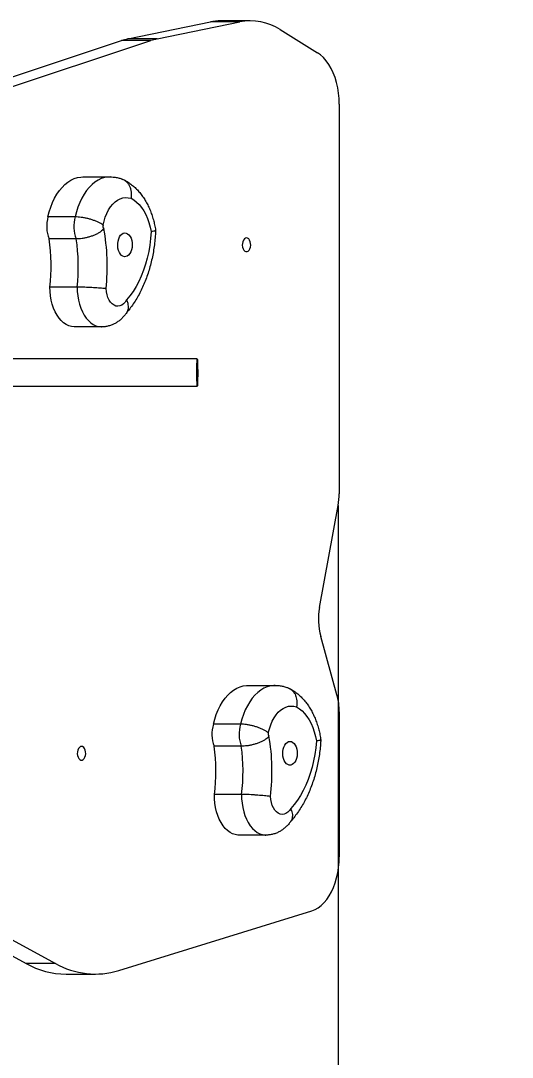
# Model space of a CAD drawing. Header units: millimetres. Extents: x -5943 to 5491, y -4078 to 3213.
# Drawn here: x 3759 to 4117, y -376 to 377 of the extents above; entities that cross this region are included whole.
import ezdxf

# ---------------------------------------------------------------- set-up
doc = ezdxf.new("R2010")
doc.units = ezdxf.units.MM
for name, color, linetype in [('DIKOM_ОБЪЕКТ', 7, 'Continuous'), ('DIKOM_РАЗМЕР_ЗОНА', 7, 'Continuous'), ('DIKOM_РАЗМЕР_ОБЪЕКТА', 7, 'Continuous')]:
    doc.layers.add(name, color=color, linetype=linetype)
doc.styles.add('style1', font='arial.ttf', dxfattribs={"width": 0.8})
doc.dimstyles.new('1-50', dxfattribs={"dimtxt": 300, "dimasz": 200, "dimexe": 100, "dimexo": 0, "dimgap": 100, "dimtad": 1, "dimtxsty": 'style1', "dimcen": 200, "dimclrd": 7, "dimclre": 7, "dimclrt": 7, "dimadec": 1, "dimazin": 2, "dimtfac": 1, "dimtmove": 0, "dimatfit": 2, "dimfxl": 0, "dimlwd": 25, "dimlwe": 18, "dimarcsym": 0})

# ---------------------------------------------------------------- blocks, each defined once
blk = doc.blocks.new('*D9')
at = {"layer": 'Defpoints', "color": 0, "transparency": 16777216}
for p in [(3989.88, 24.89), (-2725.45, -245.4), (-2725.45, -2177.85)]:
    blk.add_point(p, dxfattribs=at)
at = {"layer": 'DIKOM_РАЗМЕР_ОБЪЕКТА', "color": 7, "lineweight": 18, "transparency": 16777216}
for p, q in [((3989.88, 24.89), (3989.88, -2277.85)), ((-2725.45, -245.4), (-2725.45, -2277.85))]:
    blk.add_line(p, q, dxfattribs=at)
at = {"layer": 'DIKOM_РАЗМЕР_ОБЪЕКТА', "color": 7, "lineweight": 25, "transparency": 16777216}
blk.add_line((3789.88, -2177.85), (-2525.45, -2177.85), dxfattribs=at)
at = {"layer": 'DIKOM_РАЗМЕР_ОБЪЕКТА', "color": 7, "transparency": 16777216}
for points in [[(-2525.45, -2144.52), (-2525.45, -2211.18), (-2725.45, -2177.85)], [(3789.88, -2144.52), (3789.88, -2211.18), (3989.88, -2177.85)]]:
    blk.add_solid(points, dxfattribs=at)
at = {"layer": 'DIKOM_РАЗМЕР_ОБЪЕКТА', "color": 7, "transparency": 16777216, "insert": (910.74, -1924.68), "char_height": 300, "attachment_point": 5, "style": 'style1'}
blk.add_mtext('6700', dxfattribs=at)
blk = doc.blocks.new('*D11')
at = {"layer": 'Defpoints', "color": 0, "transparency": 16777216}
for p in [(-4749.28, -9.9), (5490.66, -9.9), (-4749.28, -3977.5)]:
    blk.add_point(p, dxfattribs=at)
at = {"layer": 'DIKOM_РАЗМЕР_ЗОНА', "color": 7, "lineweight": 18, "transparency": 16777216}
for p, q in [((-4749.28, -9.9), (-4749.28, -4077.5)), ((5490.66, -9.9), (5490.66, -4077.5))]:
    blk.add_line(p, q, dxfattribs=at)
at = {"layer": 'DIKOM_РАЗМЕР_ЗОНА', "color": 7, "lineweight": 25, "transparency": 16777216}
blk.add_line((5290.66, -3977.5), (-4549.28, -3977.5), dxfattribs=at)
at = {"layer": 'DIKOM_РАЗМЕР_ЗОНА', "color": 7, "transparency": 16777216}
for points in [[(-4549.28, -3944.17), (-4549.28, -4010.83), (-4749.28, -3977.5)], [(5290.66, -3944.17), (5290.66, -4010.83), (5490.66, -3977.5)]]:
    blk.add_solid(points, dxfattribs=at)
at = {"layer": 'DIKOM_РАЗМЕР_ЗОНА', "color": 7, "transparency": 16777216, "insert": (142, -3724.33), "char_height": 300, "attachment_point": 5, "style": 'style1'}
blk.add_mtext('10200', dxfattribs=at)

msp = doc.modelspace()

# ---------------------------------------------------------------- linework, layer by layer
at = {"layer": 'DIKOM_ОБЪЕКТ', "color": 7, "linetype": 'Continuous', "lineweight": 15}
for p, q in [((3925.963, 377.249), (3904.634, 377.249)), ((3836.823, 363.98), (3896.893, 376.449)), ((3858.152, 363.98), (3918.222, 376.449)), ((3918.222, 376.449), (3896.893, 376.449)), ((3947.68, 370.766), (3974.817, 354.003)), ((3722.881, 326.458), (3832.342, 362.773)), ((3736.089, 323.764), (3853.672, 362.773)), ((3853.672, 362.773), (3832.342, 362.773)), ((3858.152, 363.98), (3836.823, 363.98)), ((3990.656, 316.596), (3990.656, 33.507)), ((3804.146, 263.744), (3823.895, 263.744)), ((3798.559, 234.675), (3778.81, 234.675)), ((3799.309, 218.654), (3779.559, 218.654)), ((3799.955, 183.631), (3780.205, 183.631)), ((3817.74, 154.72), (3797.99, 154.72)), ((3976.271, -49.169), (3989.882, 24.893)), ((3989.002, -112.657), (3977.151, -70.216)), ((3924.232, -105.821), (3943.982, -105.821)), ((3990.656, -125.091), (3990.656, -230.332)), ((3918.847, -134.008), (3899.097, -134.008)), ((3919.385, -150.052), (3899.636, -150.052)), ((3919.571, -185.09), (3899.822, -185.09)), ((3937.353, -214.622), (3917.604, -214.622)), ((3684.731, -253.842), (3784.16, -307.953)), ((3672.04, -258.543), (3762.831, -307.953)), ((3830.413, -313.037), (3970.702, -269.631)), ((3784.16, -307.953), (3762.831, -307.953)), ((3791.941, -315.665), (3813.271, -315.665))]:
    msp.add_line(p, q, dxfattribs=at)
at = {"layer": 'DIKOM_ОБЪЕКТ', "color": 7, "linetype": 'Continuous', "lineweight": 15, "flags": 128}
for points in [[(3990.656, 316.596), (3990.532, 320.619), (3990.16, 324.6), (3989.545, 328.501), (3988.692, 332.281), (3987.611, 335.901), (3986.312, 339.326), (3984.808, 342.521), (3983.115, 345.453), (3981.249, 348.092), (3979.231, 350.412), (3977.079, 352.389), (3974.817, 354.003)], [(3778.81, 234.675), (3779.729, 238.325), (3780.845, 241.825), (3782.149, 245.147), (3783.63, 248.265), (3785.278, 251.154), (3787.077, 253.79), (3789.015, 256.152), (3791.074, 258.22), (3793.239, 259.979), (3795.492, 261.414), (3797.816, 262.513), (3800.19, 263.267), (3802.596, 263.671), (3804.146, 263.744)], [(3823.919, 263.744), (3822.345, 263.671), (3819.939, 263.267), (3817.565, 262.513), (3815.242, 261.414), (3812.989, 259.979), (3810.824, 258.22), (3808.764, 256.152), (3806.827, 253.79), (3805.027, 251.154), (3803.38, 248.265), (3801.898, 245.147), (3800.594, 241.825), (3799.478, 238.325), (3798.559, 234.675)], [(3818.864, 228.642), (3819.574, 231.665), (3820.486, 234.54), (3821.589, 237.231), (3822.87, 239.703), (3824.313, 241.927), (3825.899, 243.873), (3827.608, 245.518), (3829.42, 246.84), (3831.311, 247.825), (3833.257, 248.458), (3835.235, 248.732), (3837.219, 248.644), (3839.184, 248.194)], [(3839.184, 248.194), (3841.236, 247.005), (3843.205, 245.487), (3845.071, 243.656), (3846.815, 241.531), (3848.421, 239.133), (3849.872, 236.485), (3851.154, 233.614), (3852.254, 230.549), (3853.161, 227.32), (3853.866, 223.959)], [(3833.345, 206.065), (3832.351, 206.711), (3831.457, 207.67), (3830.699, 208.902), (3830.109, 210.359), (3829.711, 211.979), (3829.521, 213.697), (3829.547, 215.442), (3829.788, 217.143), (3830.234, 218.73), (3830.866, 220.138), (3831.659, 221.309), (3832.581, 222.196), (3833.593, 222.763), (3834.655, 222.985), (3835.722, 222.855), (3836.751, 222.376), (3837.701, 221.57), (3838.531, 220.468), (3839.208, 219.117), (3839.705, 217.571), (3840, 215.893), (3840.083, 214.153), (3839.949, 212.421), (3839.604, 210.769), (3839.062, 209.263), (3838.345, 207.967), (3837.483, 206.932), (3836.511, 206.202), (3835.469, 205.805), (3834.399, 205.759), (3833.345, 206.065)], [(3853.866, 223.959), (3853.474, 219.044), (3852.863, 214.188), (3852.036, 209.418), (3850.998, 204.76), (3849.752, 200.238), (3848.308, 195.877), (3846.671, 191.7), (3844.852, 187.73), (3842.859, 183.987), (3840.704, 180.493), (3838.397, 177.265), (3835.952, 174.32)], [(3923.211, 219.362), (3922.384, 219.176), (3921.618, 218.634), (3920.97, 217.774), (3920.489, 216.662), (3920.209, 215.379), (3920.152, 214.02), (3920.322, 212.687), (3920.706, 211.478), (3921.276, 210.483), (3921.99, 209.776), (3922.793, 209.408), (3923.628, 209.408), (3924.432, 209.776), (3925.145, 210.483), (3925.715, 211.478), (3926.099, 212.687), (3926.269, 214.02), (3926.212, 215.379), (3925.933, 216.662), (3925.451, 217.774), (3924.804, 218.634), (3924.038, 219.176), (3923.211, 219.362)], [(3797.99, 154.72), (3797.775, 154.722), (3795.804, 154.94), (3793.861, 155.513), (3791.968, 156.433), (3790.15, 157.69), (3788.429, 159.269), (3786.825, 161.148), (3785.359, 163.307), (3784.049, 165.716), (3782.91, 168.348), (3781.958, 171.17), (3781.203, 174.146), (3780.656, 177.241), (3780.322, 180.415), (3780.205, 183.631)], [(3799.955, 183.631), (3800.071, 180.415), (3800.405, 177.241), (3800.953, 174.146), (3801.707, 171.17), (3802.66, 168.348), (3803.798, 165.716), (3805.108, 163.307), (3806.574, 161.148), (3808.178, 159.269), (3809.9, 157.69), (3811.718, 156.433), (3813.61, 155.513), (3815.553, 154.94), (3817.524, 154.722), (3817.737, 154.72)], [(3835.952, 174.32), (3834.914, 172.738), (3833.73, 171.456), (3832.433, 170.51), (3831.058, 169.926), (3829.642, 169.72), (3828.225, 169.898), (3826.846, 170.454), (3825.541, 171.374), (3824.348, 172.631), (3823.298, 174.193), (3822.42, 176.016), (3821.738, 178.05), (3821.272, 180.239), (3821.033, 182.524)], [(3887.398, 111.614), (3887.344, 111.793), (3887.293, 112.323), (3887.245, 113.185), (3887.202, 114.349), (3887.167, 115.771), (3887.14, 117.401), (3887.122, 119.18), (3887.115, 121.043), (3887.117, 122.923), (3887.13, 124.752), (3887.153, 126.464), (3887.184, 127.997), (3887.223, 129.296), (3887.268, 130.314), (3887.318, 131.013), (3887.371, 131.37), (3887.425, 131.37), (3887.478, 131.013), (3887.528, 130.314), (3887.573, 129.296), (3887.612, 127.997), (3887.643, 126.464), (3887.666, 124.752), (3887.678, 122.923), (3887.681, 121.043), (3887.673, 119.18), (3887.656, 117.401), (3887.629, 115.771), (3887.594, 114.349), (3887.551, 113.185), (3887.503, 112.323), (3887.452, 111.793), (3887.398, 111.614)], [(3899.097, -134.008), (3900.064, -130.392), (3901.225, -126.932), (3902.573, -123.655), (3904.095, -120.59), (3905.78, -117.759), (3907.614, -115.187), (3909.582, -112.893), (3911.668, -110.897), (3913.856, -109.214), (3916.127, -107.859), (3918.464, -106.841), (3920.848, -106.17), (3923.258, -105.85), (3924.232, -105.821)], [(3943.976, -105.821), (3943.008, -105.85), (3940.597, -106.17), (3938.213, -106.841), (3935.877, -107.859), (3933.605, -109.214), (3931.417, -110.897), (3929.331, -112.893), (3927.363, -115.187), (3925.529, -117.759), (3923.844, -120.59), (3922.322, -123.655), (3920.975, -126.932), (3919.813, -130.392), (3918.847, -134.008)], [(3939.07, -140.335), (3939.819, -137.338), (3940.769, -134.495), (3941.908, -131.844), (3943.221, -129.417), (3944.692, -127.244), (3946.303, -125.354), (3948.034, -123.769), (3949.862, -122.51), (3951.766, -121.592), (3953.72, -121.027), (3955.701, -120.822), (3957.683, -120.98), (3959.642, -121.498)], [(3959.642, -121.498), (3961.678, -122.759), (3963.626, -124.345), (3965.468, -126.24), (3967.184, -128.426), (3968.758, -130.88), (3970.174, -133.578), (3971.418, -136.493), (3972.478, -139.596), (3973.342, -142.856), (3974.002, -146.24)], [(3803.196, -150.169), (3802.369, -150.355), (3801.603, -150.897), (3800.955, -151.756), (3800.474, -152.869), (3800.194, -154.152), (3800.137, -155.51), (3800.307, -156.844), (3800.691, -158.053), (3801.261, -159.048), (3801.974, -159.755), (3802.778, -160.123), (3803.613, -160.123), (3804.417, -159.755), (3805.131, -159.048), (3805.7, -158.053), (3806.084, -156.844), (3806.254, -155.51), (3806.197, -154.152), (3805.918, -152.869), (3805.436, -151.756), (3804.789, -150.897), (3804.023, -150.355), (3803.196, -150.169)], [(3953.252, -163.413), (3952.266, -162.733), (3951.385, -161.743), (3950.643, -160.484), (3950.073, -159.007), (3949.696, -157.374), (3949.529, -155.65), (3949.577, -153.906), (3949.84, -152.214), (3950.307, -150.643), (3950.958, -149.257), (3951.766, -148.114), (3952.699, -147.259), (3953.719, -146.728), (3954.783, -146.543), (3955.848, -146.71), (3956.871, -147.225), (3957.81, -148.064), (3958.625, -149.194), (3959.284, -150.569), (3959.761, -152.132), (3960.034, -153.82), (3960.094, -155.563), (3959.937, -157.289), (3959.57, -158.929), (3959.009, -160.415), (3958.275, -161.686), (3957.4, -162.691), (3956.419, -163.387), (3955.371, -163.747), (3954.301, -163.756), (3953.252, -163.413)], [(3974.002, -146.24), (3973.546, -151.141), (3972.872, -155.974), (3971.983, -160.714), (3970.883, -165.334), (3969.578, -169.812), (3968.077, -174.121), (3966.386, -178.24), (3964.515, -182.146), (3962.473, -185.818), (3960.272, -189.237), (3957.924, -192.384), (3955.441, -195.242)], [(3917.604, -214.622), (3917.007, -214.606), (3915.04, -214.319), (3913.105, -213.678), (3911.225, -212.692), (3909.424, -211.372), (3907.723, -209.734), (3906.145, -207.798), (3904.708, -205.589), (3903.429, -203.134), (3902.326, -200.463), (3901.411, -197.609), (3900.695, -194.607), (3900.188, -191.494), (3899.896, -188.309), (3899.822, -185.09)], [(3919.571, -185.09), (3919.645, -188.309), (3919.938, -191.494), (3920.445, -194.607), (3921.16, -197.609), (3922.075, -200.463), (3923.179, -203.134), (3924.457, -205.589), (3925.894, -207.798), (3927.473, -209.734), (3929.173, -211.372), (3930.974, -212.692), (3932.854, -213.678), (3934.79, -214.319), (3936.757, -214.606), (3937.346, -214.622)], [(3955.441, -195.242), (3954.382, -196.788), (3953.182, -198.028), (3951.872, -198.928), (3950.49, -199.464), (3949.072, -199.62), (3947.658, -199.393), (3946.286, -198.789), (3944.994, -197.824), (3943.817, -196.525), (3942.788, -194.927), (3941.934, -193.074), (3941.279, -191.017), (3940.842, -188.812), (3940.633, -186.519)], [(3970.702, -269.631), (3973.056, -268.704), (3975.344, -267.402), (3977.541, -265.739), (3979.627, -263.731), (3981.581, -261.396), (3983.385, -258.759), (3985.02, -255.844), (3986.471, -252.681), (3987.723, -249.299), (3988.765, -245.733), (3989.586, -242.016), (3990.179, -238.185), (3990.537, -234.278), (3990.656, -230.332)]]:
    msp.add_lwpolyline(points, dxfattribs=at)
at = {"layer": 'DIKOM_ОБЪЕКТ', "color": 7, "linetype": 'Continuous', "lineweight": 15}
for centre, radius, start, end in [((3904.642, 339.321), 37.927, 90.01286, 101.790302), ((3925.947, 337.298), 39.906, 57.002048, 101.161684), ((3844.999, 324.695), 40.127, 101.756948, 108.38626), ((3866.328, 324.695), 40.127, 101.756948, 108.38626), ((3803.195, 227.788), 25.34, 164.227355, 201.128285), ((3822.945, 227.788), 25.34, 164.22808, 201.128411), ((3820.298, 227.78), 1.673, 148.975737, 236.356918), ((3671.033, 198.803), 150.881, 353.805949, 10.534205), ((3653.89, 198.817), 127.225, 353.144284, 8.969881), ((3673.64, 198.817), 127.225, 353.144284, 8.969881), ((3942.864, 33.463), 47.792, 349.670059, 0.052161), ((4023.081, -57.754), 47.591, 169.60751, 195.180786), ((3944.145, -124.952), 46.511, 359.828999, 15.328552), ((3923.457, -141.221), 25.406, 163.505989, 200.340991), ((3943.205, -141.221), 25.404, 163.504547, 200.341582), ((3940.515, -141.218), 1.693, 148.563555, 235.15285), ((3790.553, -168.26), 151.187, 353.063457, 9.769036), ((3773.615, -168.241), 127.326, 352.395782, 8.212811), ((3793.372, -168.241), 127.319, 352.395503, 8.21348), ((3792.298, -255.523), 60.143, 240.663006, 269.660406), ((3813.191, -256.773), 58.841, 240.436797, 287.018481)]:
    msp.add_arc(centre, radius, start, end, dxfattribs=at)
for points, knots in [([(3823.932, 263.72), (3824.709, 263.708), (3826.436, 263.683), (3829.083, 263.262), (3831.182, 262.737), (3832.326, 262.337), (3832.575, 262.25)], [0, 0, 0, 0, 0.2643786, 0.5873968, 0.9098926, 1, 1, 1, 1]), ([(3832.56, 262.205), (3832.828, 262.124), (3833.708, 261.86), (3835.046, 260.988), (3836.504, 259.645), (3837.705, 257.94), (3838.605, 255.981), (3839.192, 253.78), (3839.464, 251.208), (3839.349, 249.297), (3839.188, 248.22), (3839.184, 248.194)], [0, 0, 0, 0, 0.0557932, 0.1829576, 0.313806, 0.4409931, 0.5718639, 0.6991187, 0.8300589, 0.9959673, 1, 1, 1, 1]), ([(3833.381, 261.918), (3833.952, 261.644), (3835.453, 260.922), (3837.771, 259.496), (3840.318, 257.612), (3842.74, 255.448), (3845.033, 253.014), (3847.181, 250.317), (3849.168, 247.372), (3850.976, 244.199), (3852.591, 240.826), (3854, 237.28), (3855.199, 233.594), (3856.174, 229.793), (3856.768, 226.845), (3857.013, 225.166), (3857.066, 224.803)], [0, 0, 0, 0, 0.0442031, 0.1161424, 0.1890211, 0.2633942, 0.3393398, 0.4167939, 0.4955465, 0.5752866, 0.6556516, 0.736313, 0.8169622, 0.8974771, 0.97781, 1, 1, 1, 1]), ([(3818.864, 228.642), (3818.857, 228.649), (3818.252, 229.193), (3816.974, 230.013), (3814.801, 231.096), (3812.612, 231.982), (3810.261, 232.769), (3807.819, 233.442), (3805.354, 233.982), (3802.94, 234.378), (3800.627, 234.627), (3799.248, 234.659), (3798.559, 234.675)], [0, 0, 0, 0, 0.0016832, 0.1432388, 0.2503988, 0.3575624, 0.4646532, 0.571738, 0.6788012, 0.7858694, 0.8929336, 1, 1, 1, 1]), ([(3819.371, 226.387), (3819.368, 226.381), (3819.101, 225.884), (3818.423, 225.02), (3817.046, 223.856), (3815.287, 222.71), (3813.148, 221.651), (3810.84, 220.742), (3808.442, 219.99), (3806.016, 219.398), (3803.637, 218.972), (3801.354, 218.705), (3799.99, 218.671), (3799.309, 218.654)], [0, 0, 0, 0, 0.0010802, 0.0825381, 0.164432, 0.2697854, 0.3751538, 0.4795748, 0.5839886, 0.6879834, 0.7919741, 0.8959876, 1, 1, 1, 1]), ([(3857.068, 224.782), (3857.047, 224.281), (3856.956, 222.077), (3856.645, 218.185), (3856.054, 213.134), (3855.25, 208.143), (3854.24, 203.228), (3853.026, 198.405), (3851.608, 193.693), (3849.987, 189.107), (3848.167, 184.666), (3846.149, 180.387), (3843.936, 176.29), (3841.536, 172.389), (3838.944, 168.72), (3837.055, 166.329), (3836.029, 165.171), (3835.966, 165.1)], [0, 0, 0, 0, 0.0217797, 0.095908, 0.1701057, 0.2443962, 0.318808, 0.3933649, 0.4680892, 0.5429964, 0.6180914, 0.6933631, 0.7687833, 0.8442951, 0.9197711, 0.9950732, 1, 1, 1, 1]), ([(3857.023, 224.784), (3857.029, 224.753), (3857.049, 224.667), (3856.614, 224.499), (3855.665, 224.258), (3854.594, 224.072), (3853.874, 223.961), (3853.866, 223.959)], [0, 0, 0, 0, 0.1385891, 0.3885518, 0.6455797, 0.9959489, 1, 1, 1, 1]), ([(3821.033, 182.524), (3821.023, 182.524), (3820.323, 182.575), (3818.929, 182.681), (3816.605, 182.857), (3814.314, 183.022), (3811.859, 183.186), (3809.355, 183.334), (3806.821, 183.461), (3804.38, 183.556), (3802.032, 183.619), (3800.654, 183.627), (3799.955, 183.631)], [0, 0, 0, 0, 0.0020424, 0.1451466, 0.2509359, 0.3597575, 0.4650843, 0.5734324, 0.6785561, 0.7867061, 0.8918288, 1, 1, 1, 1]), ([(3836.446, 165.824), (3836.616, 166.091), (3837.065, 166.796), (3837.382, 168.179), (3837.422, 169.904), (3837.03, 171.946), (3836.414, 173.456), (3835.959, 174.308), (3835.952, 174.32)], [0, 0, 0, 0, 0.1242198, 0.3278079, 0.5261937, 0.7302886, 0.9959624, 1, 1, 1, 1]), ([(3836.483, 165.802), (3836.454, 165.754), (3835.968, 164.918), (3834.871, 163.43), (3833.147, 161.426), (3831.254, 159.675), (3829.229, 158.171), (3827.086, 156.928), (3824.77, 155.915), (3822.302, 155.188), (3819.916, 154.771), (3818.39, 154.756), (3817.734, 154.749)], [0, 0, 0, 0, 0.0073368, 0.1262431, 0.2423546, 0.3556709, 0.4664994, 0.575284, 0.6825127, 0.7993189, 0.9137724, 1, 1, 1, 1]), ([(3887.398, 131.414), (3879.95, 131.418), (3865.432, 131.426), (3844.242, 131.437), (3824.221, 131.448), (3805.376, 131.459), (3787.712, 131.468), (3771.23, 131.477), (3756.907, 131.485), (3744.584, 131.492), (3734.104, 131.498), (3724.34, 131.504), (3715.288, 131.509), (3706.942, 131.514), (3699.15, 131.519), (3683.764, 131.528), (3660.503, 131.543), (3629.412, 131.563), (3597.659, 131.585), (3565.543, 131.608), (3533.242, 131.633), (3501.494, 131.658), (3470.226, 131.684), (3439.91, 131.71), (3410.434, 131.736), (3381.695, 131.761), (3353.064, 131.787), (3324.611, 131.814), (3296.698, 131.841), (3277.341, 131.86), (3267.54, 131.87), (3185.39, 131.97)], [0, 0, 0, 0, 0.0326036, 0.0635449, 0.0928193, 0.1204247, 0.1463601, 0.1706261, 0.1932241, 0.2098112, 0.2253709, 0.2399049, 0.2534146, 0.2659015, 0.2773748, 0.2884868, 0.3353325, 0.3830652, 0.4316904, 0.4841249, 0.5365477, 0.5890102, 0.6415034, 0.6940342, 0.7438364, 0.7937571, 0.8438259, 0.8939671, 0.9441285, 0.9942552, 1, 1, 1, 1]), ([(3185.325, 112.17), (3271.05, 112.066), (3281.629, 112.055), (3301.578, 112.035), (3326.442, 112.011), (3354.532, 111.985), (3382.784, 111.96), (3411.139, 111.934), (3441.485, 111.908), (3473.956, 111.88), (3508.744, 111.851), (3539.27, 111.827), (3565.102, 111.808), (3585.754, 111.793), (3605.917, 111.778), (3621.642, 111.768), (3632.992, 111.76), (3640.129, 111.755), (3647.481, 111.751), (3655.373, 111.746), (3664.107, 111.74), (3673.538, 111.734), (3683.639, 111.728), (3694.385, 111.721), (3705.96, 111.714), (3718.371, 111.707), (3732.185, 111.699), (3747.481, 111.69), (3764.336, 111.681), (3782.258, 111.671), (3801.245, 111.66), (3821.296, 111.649), (3842.402, 111.638), (3864.554, 111.626), (3879.671, 111.618), (3887.398, 111.614)], [0, 0, 0, 0, 0.0249927, 0.0596133, 0.1091476, 0.1586597, 0.2080213, 0.2572692, 0.3064361, 0.364753, 0.4229987, 0.4812164, 0.5153677, 0.5484318, 0.5802767, 0.6109166, 0.6220485, 0.6330141, 0.6439475, 0.6559543, 0.6692808, 0.6839292, 0.6989531, 0.7151561, 0.7325404, 0.7511085, 0.7708623, 0.7943119, 0.8192437, 0.8456601, 0.8735621, 0.9029495, 0.9338207, 0.9661724, 1, 1, 1, 1]), ([(3943.972, -105.829), (3944.018, -105.826), (3945.017, -105.773), (3946.968, -105.963), (3949.777, -106.422), (3951.946, -107.032), (3953.157, -107.495), (3953.484, -107.62)], [0, 0, 0, 0, 0.0144623, 0.3080715, 0.6001791, 0.8921654, 1, 1, 1, 1]), ([(3953.472, -107.655), (3953.647, -107.709), (3954.43, -107.95), (3955.67, -108.779), (3957.113, -110.109), (3958.291, -111.807), (3959.165, -113.754), (3959.723, -115.943), (3959.961, -118.5), (3959.823, -120.402), (3959.647, -121.472), (3959.642, -121.498)], [0, 0, 0, 0, 0.037499, 0.1671229, 0.3005113, 0.4301603, 0.5635708, 0.69329, 0.8267653, 0.9958881, 1, 1, 1, 1]), ([(3954.26, -107.967), (3954.819, -108.257), (3956.299, -109.025), (3958.585, -110.525), (3961.096, -112.496), (3963.48, -114.745), (3965.73, -117.261), (3967.829, -120.038), (3969.762, -123.056), (3971.511, -126.294), (3973.064, -129.724), (3974.408, -133.316), (3975.54, -137.04), (3976.446, -140.871), (3976.972, -143.742), (3977.18, -145.331), (3977.215, -145.6)], [0, 0, 0, 0, 0.0440446, 0.1166255, 0.1901925, 0.2653023, 0.3419835, 0.4201273, 0.4994879, 0.5797249, 0.6604827, 0.7414266, 0.8223108, 0.9030381, 0.9835805, 1, 1, 1, 1]), ([(3939.07, -140.335), (3939.063, -140.329), (3938.465, -139.764), (3937.198, -138.904), (3935.04, -137.77), (3932.863, -136.84), (3930.522, -136.012), (3928.09, -135.305), (3925.632, -134.737), (3923.223, -134.321), (3920.914, -134.059), (3919.536, -134.025), (3918.847, -134.008)], [0, 0, 0, 0, 0.0016817, 0.1432378, 0.2503971, 0.3575611, 0.4646507, 0.5717399, 0.6788027, 0.7858701, 0.8929358, 1, 1, 1, 1]), ([(3939.547, -142.608), (3939.544, -142.614), (3939.27, -143.101), (3938.582, -143.943), (3937.19, -145.069), (3935.416, -146.173), (3933.263, -147.19), (3930.944, -148.06), (3928.536, -148.779), (3926.102, -149.343), (3923.718, -149.75), (3921.431, -150.004), (3920.067, -150.036), (3919.385, -150.052)], [0, 0, 0, 0, 0.0010779, 0.0825364, 0.1644296, 0.2697864, 0.3751521, 0.4795703, 0.5839838, 0.6879807, 0.7919715, 0.8959865, 1, 1, 1, 1]), ([(3977.214, -145.616), (3977.187, -146.117), (3977.067, -148.319), (3976.704, -152.203), (3976.046, -157.236), (3975.175, -162.205), (3974.1, -167.092), (3972.82, -171.881), (3971.336, -176.555), (3969.651, -181.095), (3967.767, -185.486), (3965.687, -189.709), (3963.412, -193.744), (3960.952, -197.576), (3958.303, -201.17), (3956.368, -203.515), (3955.314, -204.652), (3955.242, -204.73)], [0, 0, 0, 0, 0.0217853, 0.0958587, 0.1700103, 0.2442633, 0.3186457, 0.3931814, 0.4678902, 0.5427842, 0.6178633, 0.6931129, 0.7684967, 0.8439347, 0.9192989, 0.9944356, 1, 1, 1, 1]), ([(3977.169, -145.614), (3977.175, -145.637), (3977.194, -145.701), (3976.757, -145.828), (3975.804, -146.01), (3974.735, -146.153), (3974.011, -146.239), (3974.002, -146.24)], [0, 0, 0, 0, 0.1396953, 0.3893335, 0.6460373, 0.9959588, 1, 1, 1, 1]), ([(3940.633, -186.519), (3940.623, -186.518), (3939.924, -186.443), (3938.531, -186.294), (3936.21, -186.061), (3933.922, -185.848), (3931.47, -185.641), (3928.967, -185.456), (3926.435, -185.299), (3923.996, -185.182), (3921.649, -185.105), (3920.27, -185.095), (3919.571, -185.09)], [0, 0, 0, 0, 0.0020448, 0.1451446, 0.2509346, 0.3597547, 0.4650821, 0.573433, 0.678553, 0.786707, 0.8918257, 1, 1, 1, 1]), ([(3955.769, -203.982), (3955.962, -203.681), (3956.442, -202.935), (3956.791, -201.495), (3956.852, -199.738), (3956.488, -197.659), (3955.889, -196.123), (3955.448, -195.255), (3955.441, -195.242)], [0, 0, 0, 0, 0.1358523, 0.3367329, 0.5324839, 0.7338704, 0.9960191, 1, 1, 1, 1]), ([(3955.802, -204.001), (3955.774, -204.047), (3955.276, -204.866), (3954.157, -206.321), (3952.402, -208.28), (3950.48, -209.982), (3948.431, -211.436), (3946.187, -212.671), (3943.764, -213.65), (3941.193, -214.302), (3939.039, -214.615), (3937.757, -214.59), (3937.34, -214.582)], [0, 0, 0, 0, 0.007138, 0.1283812, 0.2467168, 0.3622334, 0.4752835, 0.5863405, 0.7081622, 0.8272842, 0.9438272, 1, 1, 1, 1])]:
    msp.add_open_spline(points, degree=3, knots=knots, dxfattribs=at)

# ---------------------------------------------------------------- dimensions: what is measured, and where the dimension line sits
at = {"layer": 'DIKOM_РАЗМЕР_ЗОНА'}
dim = msp.add_linear_dim(base=(-4749.28, -3977.5), p1=(5490.656, -9.904), p2=(-4749.28, -9.904), text='10200', dimstyle='1-50', dxfattribs=at)
dim.commit()
dim.dimension.update_dxf_attribs({"geometry": '*D11', "text_midpoint": (142.001, -3977.5), "dimtype": 160})
at = {"layer": 'DIKOM_РАЗМЕР_ОБЪЕКТА'}
dim = msp.add_linear_dim(base=(-2725.45, -2177.849), p1=(3989.882, 24.893), p2=(-2725.45, -245.404), text='6700', dimstyle='1-50', dxfattribs=at)
dim.commit()
dim.dimension.update_dxf_attribs({"geometry": '*D9', "text_midpoint": (910.735, -2177.849), "dimtype": 160})

doc.saveas('drawing.dxf')
